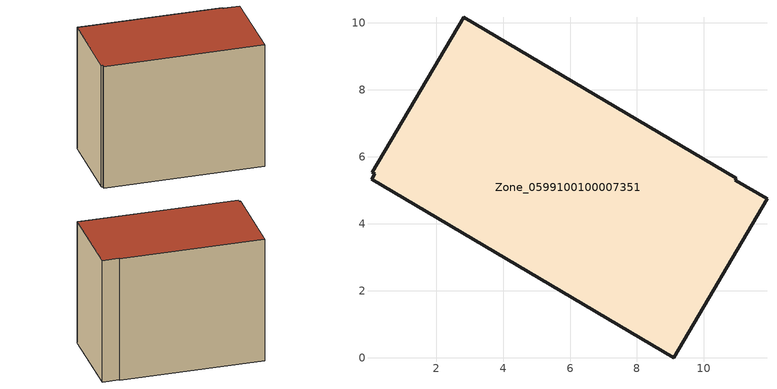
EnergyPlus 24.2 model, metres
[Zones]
Zone_0599100100007351
 floor ground (C_G): 0.1,5.54 2.83,10.17 10.97,5.37 10.93,5.31 11.88,4.75 9.1,0 0.07,5.33 0.17,5.5 z1.47
 wall outside (C_F): 10.93,5.31 10.97,5.37 2.83,10.17 0.1,5.54 0.17,5.5 0.07,5.33 9.1,0 11.88,4.75 10.93,5.31 z1.47:10
 roof outside (C_R): 0.17,5.5 0.07,5.33 9.1,0 11.88,4.75 10.93,5.31 10.97,5.37 2.83,10.17 0.1,5.54 z10
[BUILDING]
Pand.0599100100007351: North Axis=0; Terrain=City; Loads Convergence Tolerance Value=0.04; Temperature Convergence Tolerance Value=0.4; Solar Distribution=FullExterior; Maximum Number of Warmup Days=25; Minimum Number of Warmup Days=1
[Site:Location]
Rotterdam.The.Hague.AP_ZH_NLD Design_Conditions: Latitude=51.96; Longitude=4.45; Time Zone=1; Elevation=-4.5
[SITE:GROUNDTEMPERATURE:BUILDINGSURFACE]
18, 18, 18, 18, 18, 18, 18, 18, 18, 18, 18, 18
[MATERIAL] Thermal Absorptance=0.9; Solar Absorptance=0.7; Visible Absorptance=0.7
Name | Roughness | Thickness | Conductivity | Density | Specific Heat
G.TC.2015-2018 | MediumSmooth | 0.15 | 0.0428571 | 540 | 1210
F.TC.2015-2018 | Rough | 0.3 | 0.0666667 | 1920 | 840
R.TC.2015-2018 | MediumRough | 0.2 | 0.0333333 | 1500 | 1000
[CONSTRUCTION]
C_G: G.TC.2015-2018
C_F: F.TC.2015-2018
C_R: R.TC.2015-2018
[ZONE]
Zone_0599100100007351: Type=1; Multiplier=1; Ceiling Height=Autocalculate; Volume=Autocalculate; Floor Area=autocalculate; Part of Total Floor Area=Yes
[ZONEINFILTRATION:DESIGNFLOWRATE]
Infil_Zone_0599100100007351: Zone or ZoneList or Space or SpaceList=Zone_0599100100007351; Schedule=AlwaysOn; Design Flow Rate Calculation Method=Flow/Area; Flow Rate per Floor Area=0.0015; Constant Term Coefficient=1; Temperature Term Coefficient=0; Velocity Term Coefficient=0; Velocity Squared Term Coefficient=0
[HVACTEMPLATE:ZONE:IDEALLOADSAIRSYSTEM]
Zone_0599100100007351: Maximum Heating Supply Air Temperature=50; Minimum Cooling Supply Air Temperature=13; Maximum Heating Supply Air Humidity Ratio=0.0156; Minimum Cooling Supply Air Humidity Ratio=0.0077; Heating Limit=NoLimit; Cooling Limit=NoLimit; Dehumidification Control Type=ConstantSensibleHeatRatio; Cooling Sensible Heat Ratio=0.7; Dehumidification Setpoint=60; Humidification Control Type=None; Humidification Setpoint=30; Outdoor Air Method=None; Outdoor Air Flow Rate per Person=0.00944; Outdoor Air Flow Rate per Zone Floor Area=0; Outdoor Air Flow Rate per Zone=0; Demand Controlled Ventilation Type=None; Outdoor Air Economizer Type=NoEconomizer; Heat Recovery Type=None; Sensible Heat Recovery Effectiveness=0.7; Latent Heat Recovery Effectiveness=0.65
[ZONECONTROL:THERMOSTAT]
ThermostatControl_Zone_0599100100007351: Zone or ZoneList=Zone_0599100100007351; Control Type Schedule=DualSetpointControlType; Control 1=Thermostat_Zone_0599100100007351; Temperature Difference Between Cutout And Setpoint=0
[THERMOSTATSETPOINT:DUALSETPOINT]
Thermostat_Zone_0599100100007351: Heating Setpoint Temperature Schedule=HeatingSetpoint_Zone_0599100100007351; Cooling Setpoint Temperature Schedule=CoolingSetpoint_Zone_0599100100007351
[SCHEDULE:COMPACT]
HeatingSetpoint_Zone_0599100100007351: Through: 12/31, For: AllDays, Until: 24:00, 21
CoolingSetpoint_Zone_0599100100007351: Through: 12/31, For: AllDays, Until: 24:00, 24
DualSetpointControlType: Through: 12/31, For: AllDays, Until: 24:00, 4
AlwaysOn: Through: 12/31, For: AllDays, Until: 24:00, 1
